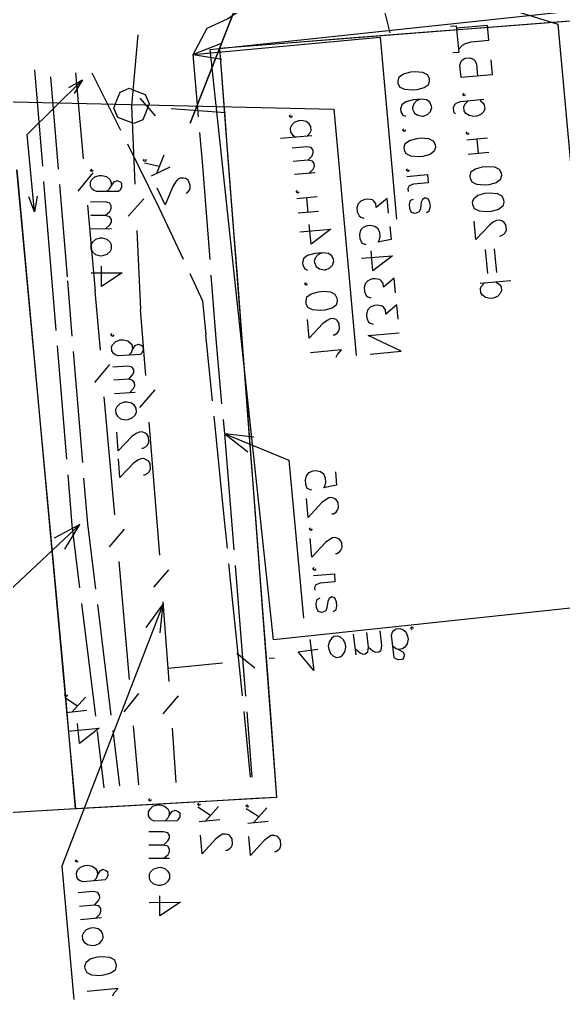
# Model space of a CAD drawing. Header units: metres. Extents: x 131 to 658, y 22 to 173.
# Drawn here: x 492.53 to 510.84, y 34.58 to 67.58 of the extents above; entities that cross this region are included whole.
import ezdxf

# ---------------------------------------------------------------- set-up
doc = ezdxf.new("R2010")
doc.units = ezdxf.units.M
for name, color, linetype in [('BOUNDARY', 7, 'Continuous'), ('BUILDING', 7, 'Continuous'), ('ELECTR_CABLE', 7, 'Continuous'), ('ELECTR_CABLE_COMM', 7, 'Continuous'), ('GAS', 7, 'Continuous'), ('OVERHEAD_POWER_LINE', 7, 'Continuous'), ('ROAD', 7, 'Continuous'), ('SIDEWALK_PATH', 7, 'Continuous'), ('WATER_PIPELINE', 7, 'Continuous')]:
    doc.layers.add(name, color=color, linetype=linetype)

msp = doc.modelspace()

# ---------------------------------------------------------------- linework, layer by layer
at = {"layer": 'BOUNDARY'}
msp.add_lwpolyline([(511.527, 67.565), (508.21, 67.309), (506.545, 67.176), (503.227, 66.921), (501.563, 66.788), (499.266, 66.61), (499.266, 66.61), (499.343, 65.589), (499.465, 63.936), (499.721, 60.607), (499.854, 58.953), (500.098, 55.624), (500.231, 53.971), (500.486, 50.642), (500.608, 48.989), (500.863, 45.659), (500.986, 44.006), (501.185, 41.387), (501.185, 41.387), (500.475, 41.354), (498.811, 41.254), (495.482, 41.054), (493.828, 40.966), (490.499, 40.766)], dxfattribs=at)
at = {"layer": 'BUILDING'}
msp.add_lwpolyline([(515.709, 48.254), (501.074, 46.691), (498.951, 66.577), (599.188, 77.278)], dxfattribs=at)
at = {"layer": 'ELECTR_CABLE'}
for points in [[(498.555, 64.302), (498.489, 65.101), (498.489, 65.101), (498.378, 66.41), (498.378, 66.41), (498.844, 67.298), (498.844, 67.298), (499.532, 67.609), (499.532, 67.609), (499.876, 67.842)], [(499.299, 66.766), (498.378, 66.41), (498.378, 66.41), (504.67, 66.987), (504.67, 66.987), (505.225, 60.862)], [(498.378, 66.41), (499.343, 66.244)], [(493.307, 62.649), (493.04, 65.889)], [(494.96, 65.789), (495.925, 63.858)], [(506.323, 65.523), (506.29, 65.378), (506.29, 65.378), (506.146, 65.279), (506.146, 65.279), (505.901, 65.212), (505.901, 65.212), (505.757, 65.201), (505.757, 65.201), (505.502, 65.223), (505.502, 65.223), (505.347, 65.29), (505.347, 65.29), (505.28, 65.423), (505.28, 65.423), (505.28, 65.512), (505.28, 65.512), (505.313, 65.656), (505.313, 65.656), (505.458, 65.756), (505.458, 65.756), (505.702, 65.822), (505.702, 65.822), (505.846, 65.833), (505.846, 65.833), (506.101, 65.811), (506.101, 65.811), (506.256, 65.734), (506.256, 65.734), (506.323, 65.611), (506.323, 65.611), (506.323, 65.523)], [(493.839, 62.549), (493.584, 65.656)], [(506.035, 64.901), (505.89, 64.846), (505.89, 64.846), (505.802, 64.746), (505.802, 64.746), (505.757, 64.613), (505.757, 64.613), (505.757, 64.568), (505.757, 64.568), (505.824, 64.435), (505.824, 64.435), (505.935, 64.358), (505.935, 64.358), (506.09, 64.324), (506.09, 64.324), (506.134, 64.324), (506.134, 64.324), (506.279, 64.391), (506.279, 64.391), (506.367, 64.491), (506.367, 64.491), (506.412, 64.624), (506.412, 64.624), (506.401, 64.668), (506.401, 64.668), (506.345, 64.801), (506.345, 64.801), (506.234, 64.879), (506.234, 64.879), (506.035, 64.901), (506.035, 64.901), (505.779, 64.879), (505.779, 64.879), (505.535, 64.813), (505.535, 64.813), (505.402, 64.713), (505.402, 64.713), (505.358, 64.579), (505.358, 64.579), (505.369, 64.48), (505.369, 64.48), (505.435, 64.358), (505.435, 64.358), (505.535, 64.324)], [(498.944, 59.497), (498.689, 62.793), (498.689, 62.793), (498.6, 63.78)], [(505.524, 63.869), (505.48, 63.814), (505.48, 63.814), (505.424, 63.858), (505.424, 63.858), (505.469, 63.903)], [(496.158, 63.392), (497.224, 61.228), (497.224, 61.228), (498.034, 59.508)], [(506.534, 63.281), (506.49, 63.148), (506.49, 63.148), (506.356, 63.037), (506.356, 63.037), (506.112, 62.97), (506.112, 62.97), (505.957, 62.959), (505.957, 62.959), (505.702, 62.982), (505.702, 62.982), (505.546, 63.059), (505.546, 63.059), (505.491, 63.181), (505.491, 63.181), (505.48, 63.281), (505.48, 63.281), (505.513, 63.414), (505.513, 63.414), (505.657, 63.514), (505.657, 63.514), (505.901, 63.581), (505.901, 63.581), (506.046, 63.603), (506.046, 63.603), (506.301, 63.581), (506.301, 63.581), (506.456, 63.503), (506.456, 63.503), (506.523, 63.37), (506.523, 63.37), (506.534, 63.281)], [(496.791, 62.871), (496.769, 62.804), (496.769, 62.804), (496.702, 62.826), (496.702, 62.826), (496.724, 62.893)], [(497.235, 62.638), (496.735, 62.749)], [(497.39, 63.015), (497.135, 62.393)], [(497.59, 62.615), (496.957, 62.305)], [(505.646, 62.527), (505.602, 62.471), (505.602, 62.471), (505.546, 62.515), (505.546, 62.515), (505.591, 62.56)], [(493.617, 58.887), (493.351, 62.127)], [(498.134, 61.739), (498.178, 61.761), (498.178, 61.761), (498.245, 61.839), (498.245, 61.839), (498.278, 61.905), (498.278, 61.905), (498.278, 62.005), (498.278, 62.005), (498.2, 62.171), (498.2, 62.171), (498.112, 62.227), (498.112, 62.227), (498.045, 62.238), (498.045, 62.238), (497.934, 62.238), (497.934, 62.238), (497.845, 62.194), (497.845, 62.194), (497.779, 62.105), (497.779, 62.105), (497.69, 61.961), (497.69, 61.961), (497.435, 61.339), (497.435, 61.339), (497.157, 61.905)], [(505.569, 62.294), (506.268, 62.36), (506.268, 62.36), (506.29, 62.083), (506.29, 62.083), (505.79, 62.038), (505.79, 62.038), (505.646, 61.983), (505.646, 61.983), (505.602, 61.894), (505.602, 61.894), (505.613, 61.794)], [(494.139, 58.92), (493.884, 62.027)], [(506.234, 61.084), (506.323, 61.139), (506.323, 61.139), (506.367, 61.284), (506.367, 61.284), (506.345, 61.417), (506.345, 61.417), (506.29, 61.55), (506.29, 61.55), (506.19, 61.583), (506.19, 61.583), (506.09, 61.528), (506.09, 61.528), (506.046, 61.428), (506.046, 61.428), (506.024, 61.206), (506.024, 61.206), (505.979, 61.106), (505.979, 61.106), (505.879, 61.062), (505.879, 61.062), (505.835, 61.051), (505.835, 61.051), (505.724, 61.084), (505.724, 61.084), (505.668, 61.217), (505.668, 61.217), (505.657, 61.35), (505.657, 61.35), (505.691, 61.495), (505.691, 61.495), (505.79, 61.539)], [(493.762, 57.111), (493.606, 59.02)], [(494.305, 56.923), (494.15, 58.787)], [(498.256, 59.031), (498.689, 58.11), (498.689, 58.11), (498.8, 56.967)], [(499.143, 56.834), (498.977, 58.976)], [(499.021, 54.748), (498.8, 56.967)], [(499.343, 54.637), (499.143, 56.834)], [(494.117, 52.773), (493.806, 56.59)], [(494.66, 52.662), (494.35, 56.401)], [(499.532, 49.776), (499.432, 50.72), (499.432, 50.72), (499.077, 54.226)], [(499.754, 49.721), (499.443, 53.627), (499.443, 53.627), (499.399, 54.115)], [(500.42, 53.516), (499.443, 53.627), (499.443, 53.627), (501.596, 52.739), (501.596, 52.739), (502.084, 47.424)], [(499.443, 53.627), (500.209, 53.028)], [(494.561, 48.445), (494.305, 50.553), (494.305, 50.553), (494.161, 52.251)], [(495.093, 48.4), (494.827, 50.598), (494.827, 50.598), (494.694, 52.14)], [(503.161, 52.351), (503.205, 51.907), (503.205, 51.907), (502.761, 51.818), (502.761, 51.818), (502.805, 51.863), (502.805, 51.863), (502.839, 52.007), (502.839, 52.007), (502.828, 52.14), (502.828, 52.14), (502.772, 52.273), (502.772, 52.273), (502.661, 52.351), (502.661, 52.351), (502.506, 52.384), (502.506, 52.384), (502.406, 52.373), (502.406, 52.373), (502.262, 52.318), (502.262, 52.318), (502.173, 52.218), (502.173, 52.218), (502.14, 52.073), (502.14, 52.073), (502.151, 51.94), (502.151, 51.94), (502.206, 51.807), (502.206, 51.807), (502.262, 51.774), (502.262, 51.774), (502.362, 51.741)], [(503.038, 50.942), (503.094, 50.942), (503.094, 50.942), (503.183, 50.997), (503.183, 50.997), (503.227, 51.053), (503.227, 51.053), (503.271, 51.141), (503.271, 51.141), (503.26, 51.319), (503.26, 51.319), (503.194, 51.408), (503.194, 51.408), (503.149, 51.441), (503.149, 51.441), (503.038, 51.485), (503.038, 51.485), (502.939, 51.474), (502.939, 51.474), (502.85, 51.419), (502.85, 51.419), (502.706, 51.319), (502.706, 51.319), (502.251, 50.819), (502.251, 50.819), (502.195, 51.452)], [(494.05, 49.743), (494.561, 50.575), (494.561, 50.575), (490.521, 46.791), (490.521, 46.791), (490.965, 41.898)], [(494.561, 50.575), (493.695, 50.12)], [(502.384, 50.431), (502.339, 50.376), (502.339, 50.376), (502.284, 50.42), (502.284, 50.42), (502.328, 50.464)], [(503.161, 49.599), (503.216, 49.599), (503.216, 49.599), (503.305, 49.654), (503.305, 49.654), (503.349, 49.71), (503.349, 49.71), (503.394, 49.799), (503.394, 49.799), (503.382, 49.976), (503.382, 49.976), (503.316, 50.065), (503.316, 50.065), (503.271, 50.098), (503.271, 50.098), (503.161, 50.143), (503.161, 50.143), (503.061, 50.131), (503.061, 50.131), (502.972, 50.076), (502.972, 50.076), (502.828, 49.976), (502.828, 49.976), (502.373, 49.477), (502.373, 49.477), (502.317, 50.109)], [(500.031, 44.805), (499.576, 49.255)], [(500.142, 44.794), (499.798, 49.199)], [(502.506, 49.088), (502.461, 49.033), (502.461, 49.033), (502.406, 49.077), (502.406, 49.077), (502.45, 49.133)], [(502.428, 48.855), (503.127, 48.922), (503.127, 48.922), (503.149, 48.645), (503.149, 48.645), (502.65, 48.6), (502.65, 48.6), (502.506, 48.545), (502.506, 48.545), (502.461, 48.456), (502.461, 48.456), (502.473, 48.367)], [(495.093, 44.128), (494.627, 47.923)], [(495.615, 44.161), (495.16, 47.879)], [(503.083, 47.646), (503.183, 47.701), (503.183, 47.701), (503.216, 47.846), (503.216, 47.846), (503.205, 47.979), (503.205, 47.979), (503.149, 48.112), (503.149, 48.112), (503.038, 48.145), (503.038, 48.145), (502.95, 48.09), (502.95, 48.09), (502.905, 47.99), (502.905, 47.99), (502.872, 47.768), (502.872, 47.768), (502.839, 47.668), (502.839, 47.668), (502.739, 47.624), (502.739, 47.624), (502.694, 47.613), (502.694, 47.613), (502.583, 47.646), (502.583, 47.646), (502.528, 47.779), (502.528, 47.779), (502.517, 47.912), (502.517, 47.912), (502.55, 48.056), (502.55, 48.056), (502.65, 48.112)], [(494.139, 44.838), (494.094, 44.783), (494.094, 44.783), (494.039, 44.827), (494.039, 44.827), (494.083, 44.872)], [(494.483, 44.461), (494.05, 44.738)], [(494.749, 44.761), (494.294, 44.261)], [(494.794, 44.317), (494.094, 44.239)], [(500.309, 42.064), (500.087, 44.283)], [(500.364, 42.064), (500.187, 44.272)], [(494.161, 43.618), (495.204, 43.718), (495.204, 43.718), (494.549, 43.207), (494.549, 43.207), (494.483, 43.873)], [(495.382, 41.709), (495.149, 43.607)], [(495.903, 41.776), (495.681, 43.64)], [(498.622, 41.154), (498.578, 41.11), (498.578, 41.11), (498.522, 41.143), (498.522, 41.143), (498.566, 41.199)], [(498.955, 40.777), (498.533, 41.054)], [(499.232, 41.077), (498.777, 40.577)], [(500.242, 41.099), (500.198, 41.054), (500.198, 41.054), (500.142, 41.099), (500.142, 41.099), (500.198, 41.143)], [(500.586, 40.733), (500.153, 40.999)], [(500.852, 41.032), (500.409, 40.533)], [(499.277, 40.633), (498.578, 40.566)], [(500.897, 40.577), (500.209, 40.511)], [(499.465, 39.612), (499.521, 39.612), (499.521, 39.612), (499.61, 39.667), (499.61, 39.667), (499.665, 39.723), (499.665, 39.723), (499.698, 39.811), (499.698, 39.811), (499.687, 39.989), (499.687, 39.989), (499.621, 40.078), (499.621, 40.078), (499.576, 40.122), (499.576, 40.122), (499.465, 40.155), (499.465, 40.155), (499.365, 40.144), (499.365, 40.144), (499.277, 40.089), (499.277, 40.089), (499.132, 39.989), (499.132, 39.989), (498.677, 39.49), (498.677, 39.49), (498.622, 40.111)], [(501.108, 39.567), (501.152, 39.567), (501.152, 39.567), (501.252, 39.623), (501.252, 39.623), (501.296, 39.667), (501.296, 39.667), (501.33, 39.767), (501.33, 39.767), (501.318, 39.945), (501.318, 39.945), (501.252, 40.033), (501.252, 40.033), (501.208, 40.067), (501.208, 40.067), (501.097, 40.1), (501.097, 40.1), (500.997, 40.1), (500.997, 40.1), (500.908, 40.045), (500.908, 40.045), (500.764, 39.934), (500.764, 39.934), (500.309, 39.434), (500.309, 39.434), (500.253, 40.067)]]:
    msp.add_lwpolyline(points, dxfattribs=at)
at = {"layer": 'ELECTR_CABLE_COMM'}
for points in [[(497.446, 71.815), (496.469, 71.837), (496.469, 71.837), (510.651, 67.431), (510.651, 67.431), (511.827, 54.515)], [(505.003, 67.132), (504.559, 68.94)], [(496.514, 67.065), (496.292, 64.679)], [(494.416, 65.789), (494.671, 62.893)], [(496.49, 65.165), (496.761, 65.058), (496.894, 64.752), (496.788, 64.481), (496.788, 64.481), (496.682, 64.21), (496.376, 64.077), (496.105, 64.183), (496.105, 64.183), (495.834, 64.289), (495.7, 64.595), (495.806, 64.866), (495.806, 64.866), (495.913, 65.137), (496.219, 65.271), (496.49, 65.165)], [(496.292, 64.679), (496.414, 62.038)], [(497.102, 64.335), (496.591, 64.935)], [(499.465, 64.446), (497.634, 64.579)], [(494.993, 62.416), (494.494, 61.805)], [(495.004, 62.504), (494.96, 62.46), (494.96, 62.46), (494.905, 62.504), (494.905, 62.504), (494.96, 62.549)], [(495.459, 61.794), (495.559, 61.883), (495.559, 61.883), (495.615, 61.972), (495.615, 61.972), (495.715, 62.116), (495.715, 62.116), (495.814, 62.16), (495.814, 62.16), (495.914, 62.116), (495.914, 62.116), (495.959, 62.072), (495.959, 62.072), (495.959, 61.938), (495.959, 61.938), (495.914, 61.839), (495.914, 61.839), (495.859, 61.794), (495.859, 61.794), (495.115, 61.794), (495.115, 61.794), (495.016, 61.839), (495.016, 61.839), (494.96, 61.883), (494.96, 61.883), (494.916, 61.972), (494.916, 61.972), (494.916, 62.105), (494.916, 62.105), (494.96, 62.194), (494.96, 62.194), (495.06, 62.282), (495.06, 62.282), (495.204, 62.327), (495.204, 62.327), (495.304, 62.327), (495.304, 62.327), (495.459, 62.294), (495.459, 62.294), (495.559, 62.205), (495.559, 62.205), (495.615, 62.105), (495.615, 62.105), (495.615, 61.972)], [(495.415, 60.984), (495.57, 61.117), (495.57, 61.117), (495.615, 61.206), (495.615, 61.206), (495.615, 61.306), (495.615, 61.306), (495.57, 61.395), (495.57, 61.395), (495.415, 61.439), (495.415, 61.439), (494.916, 61.428)], [(496.713, 61.55), (496.181, 60.962)], [(494.816, 61.328), (495.071, 58.432)], [(495.426, 60.54), (495.57, 60.673), (495.57, 60.673), (495.626, 60.762), (495.626, 60.762), (495.626, 60.851), (495.626, 60.851), (495.57, 60.94), (495.57, 60.94), (495.415, 60.984), (495.415, 60.984), (494.927, 60.984)], [(495.626, 60.54), (494.927, 60.529)], [(496.48, 60.474), (496.602, 57.833)], [(495.626, 59.863), (495.626, 59.997), (495.626, 59.997), (495.581, 60.085), (495.581, 60.085), (495.482, 60.174), (495.482, 60.174), (495.326, 60.218), (495.326, 60.218), (495.226, 60.218), (495.226, 60.218), (495.082, 60.174), (495.082, 60.174), (494.982, 60.085), (494.982, 60.085), (494.927, 59.997), (494.927, 59.997), (494.927, 59.852), (494.927, 59.852), (494.982, 59.763), (494.982, 59.763), (495.082, 59.675), (495.082, 59.675), (495.237, 59.63), (495.237, 59.63), (495.337, 59.641), (495.337, 59.641), (495.482, 59.686), (495.482, 59.686), (495.581, 59.775), (495.581, 59.775), (495.626, 59.863)], [(494.938, 59.053), (495.981, 59.053), (495.981, 59.053), (495.293, 58.598), (495.293, 58.598), (495.282, 59.275)], [(495.249, 56.446), (495.071, 58.432)], [(496.78, 55.591), (496.602, 57.833)], [(495.704, 56.967), (495.659, 56.912), (495.659, 56.912), (495.604, 56.956), (495.604, 56.956), (495.648, 57.011)], [(496.203, 56.279), (496.292, 56.368), (496.292, 56.368), (496.336, 56.468), (496.336, 56.468), (496.425, 56.601), (496.425, 56.601), (496.525, 56.656), (496.525, 56.656), (496.625, 56.612), (496.625, 56.612), (496.68, 56.579), (496.68, 56.579), (496.691, 56.446), (496.691, 56.446), (496.647, 56.346), (496.647, 56.346), (496.602, 56.301), (496.602, 56.301), (495.848, 56.257), (495.848, 56.257), (495.748, 56.29), (495.748, 56.29), (495.692, 56.335), (495.692, 56.335), (495.637, 56.423), (495.637, 56.423), (495.626, 56.557), (495.626, 56.557), (495.67, 56.645), (495.67, 56.645), (495.77, 56.745), (495.77, 56.745), (495.914, 56.801), (495.914, 56.801), (496.014, 56.801), (496.014, 56.801), (496.17, 56.767), (496.17, 56.767), (496.269, 56.69), (496.269, 56.69), (496.325, 56.601), (496.325, 56.601), (496.336, 56.468)], [(495.06, 55.358), (495.57, 55.968)], [(496.203, 55.469), (496.336, 55.613), (496.336, 55.613), (496.38, 55.702), (496.38, 55.702), (496.38, 55.791), (496.38, 55.791), (496.325, 55.88), (496.325, 55.88), (496.17, 55.913), (496.17, 55.913), (495.67, 55.88)], [(496.225, 55.014), (496.369, 55.158), (496.369, 55.158), (496.414, 55.247), (496.414, 55.247), (496.403, 55.347), (496.403, 55.347), (496.347, 55.425), (496.347, 55.425), (496.203, 55.469), (496.203, 55.469), (495.704, 55.436)], [(496.58, 54.515), (497.091, 55.114)], [(495.737, 50.908), (495.382, 54.881)], [(496.425, 55.025), (495.726, 54.981)], [(496.469, 54.359), (496.458, 54.493), (496.458, 54.493), (496.403, 54.581), (496.403, 54.581), (496.303, 54.659), (496.303, 54.659), (496.147, 54.692), (496.147, 54.692), (496.047, 54.692), (496.047, 54.692), (495.903, 54.637), (495.903, 54.637), (495.803, 54.537), (495.803, 54.537), (495.759, 54.448), (495.759, 54.448), (495.77, 54.315), (495.77, 54.315), (495.826, 54.226), (495.826, 54.226), (495.925, 54.137), (495.925, 54.137), (496.081, 54.104), (496.081, 54.104), (496.181, 54.115), (496.181, 54.115), (496.325, 54.171), (496.325, 54.171), (496.425, 54.259), (496.425, 54.259), (496.469, 54.359)], [(497.246, 49.543), (496.891, 54.026)], [(496.647, 53.15), (496.691, 53.15), (496.691, 53.15), (496.791, 53.205), (496.791, 53.205), (496.835, 53.25), (496.835, 53.25), (496.88, 53.35), (496.88, 53.35), (496.869, 53.527), (496.869, 53.527), (496.813, 53.616), (496.813, 53.616), (496.758, 53.649), (496.758, 53.649), (496.658, 53.694), (496.658, 53.694), (496.558, 53.682), (496.558, 53.682), (496.458, 53.638), (496.458, 53.638), (496.314, 53.538), (496.314, 53.538), (495.848, 53.061), (495.848, 53.061), (495.803, 53.682)], [(496.702, 52.251), (496.747, 52.251), (496.747, 52.251), (496.846, 52.306), (496.846, 52.306), (496.891, 52.351), (496.891, 52.351), (496.935, 52.451), (496.935, 52.451), (496.924, 52.628), (496.924, 52.628), (496.869, 52.717), (496.869, 52.717), (496.813, 52.75), (496.813, 52.75), (496.713, 52.795), (496.713, 52.795), (496.613, 52.784), (496.613, 52.784), (496.514, 52.739), (496.514, 52.739), (496.369, 52.639), (496.369, 52.639), (495.903, 52.162), (495.903, 52.162), (495.859, 52.784)], [(495.559, 49.821), (496.059, 50.42)], [(496.225, 45.36), (495.881, 49.333)], [(497.046, 48.467), (497.557, 49.055)], [(497.268, 46.925), (497.368, 47.901), (497.368, 47.901), (493.95, 39.068), (493.95, 39.068), (494.361, 34.585)], [(497.368, 47.901), (496.78, 47.113)], [(497.534, 45.737), (497.368, 47.979)], [(503.86, 46.192), (503.771, 46.88)], [(503.837, 46.392), (503.993, 46.259), (503.993, 46.259), (504.082, 46.214), (504.082, 46.214), (504.17, 46.225), (504.17, 46.225), (504.259, 46.292), (504.259, 46.292), (504.281, 46.447), (504.281, 46.447), (504.226, 46.936)], [(504.281, 46.447), (504.437, 46.314), (504.437, 46.314), (504.525, 46.281), (504.525, 46.281), (504.625, 46.292), (504.625, 46.292), (504.703, 46.347), (504.703, 46.347), (504.725, 46.503), (504.725, 46.503), (504.67, 47.002)], [(505.091, 46.492), (505.191, 46.414), (505.191, 46.414), (505.291, 46.37), (505.291, 46.37), (505.435, 46.292), (505.435, 46.292), (505.491, 46.192), (505.491, 46.192), (505.458, 46.092), (505.458, 46.092), (505.424, 46.037), (505.424, 46.037), (505.291, 46.015), (505.291, 46.015), (505.191, 46.059), (505.191, 46.059), (505.147, 46.103), (505.147, 46.103), (505.047, 46.847), (505.047, 46.847), (505.08, 46.947), (505.08, 46.947), (505.114, 47.002), (505.114, 47.002), (505.202, 47.069), (505.202, 47.069), (505.335, 47.08), (505.335, 47.08), (505.435, 47.047), (505.435, 47.047), (505.535, 46.958), (505.535, 46.958), (505.591, 46.814), (505.591, 46.814), (505.613, 46.714), (505.613, 46.714), (505.58, 46.558), (505.58, 46.558), (505.502, 46.447), (505.502, 46.447), (505.424, 46.392), (505.424, 46.392), (505.291, 46.37)], [(505.746, 47.035), (505.702, 47.08), (505.702, 47.08), (505.735, 47.135), (505.735, 47.135), (505.79, 47.091)], [(502.306, 46.703), (502.439, 45.659), (502.439, 45.659), (501.907, 46.292), (501.907, 46.292), (502.572, 46.381)], [(503.194, 46.103), (503.327, 46.126), (503.327, 46.126), (503.405, 46.181), (503.405, 46.181), (503.482, 46.292), (503.482, 46.292), (503.516, 46.447), (503.516, 46.447), (503.505, 46.547), (503.505, 46.547), (503.438, 46.691), (503.438, 46.691), (503.338, 46.78), (503.338, 46.78), (503.238, 46.814), (503.238, 46.814), (503.105, 46.802), (503.105, 46.802), (503.027, 46.736), (503.027, 46.736), (502.95, 46.625), (502.95, 46.625), (502.916, 46.481), (502.916, 46.481), (502.939, 46.381), (502.939, 46.381), (502.994, 46.237), (502.994, 46.237), (503.094, 46.148), (503.094, 46.148), (503.194, 46.103)], [(499.843, 46.248), (500.453, 45.748)], [(497.534, 45.737), (499.365, 45.915)], [(500.93, 46.081), (501.108, 46.092)], [(497.568, 45.293), (497.534, 45.737)], [(496.047, 44.272), (496.547, 44.883)], [(497.368, 44.206), (497.878, 44.805)], [(496.547, 41.809), (496.369, 43.795)], [(497.801, 41.887), (497.679, 43.718)], [(496.969, 41.31), (496.913, 41.265), (496.913, 41.265), (496.869, 41.31), (496.869, 41.31), (496.913, 41.354)], [(497.424, 40.588), (497.523, 40.688), (497.523, 40.688), (497.568, 40.777), (497.568, 40.777), (497.668, 40.91), (497.668, 40.91), (497.767, 40.954), (497.767, 40.954), (497.867, 40.91), (497.867, 40.91), (497.923, 40.866), (497.923, 40.866), (497.923, 40.733), (497.923, 40.733), (497.867, 40.644), (497.867, 40.644), (497.823, 40.599), (497.823, 40.599), (497.068, 40.588), (497.068, 40.588), (496.969, 40.633), (496.969, 40.633), (496.924, 40.677), (496.924, 40.677), (496.869, 40.766), (496.869, 40.766), (496.869, 40.899), (496.869, 40.899), (496.924, 40.988), (496.924, 40.988), (497.013, 41.088), (497.013, 41.088), (497.168, 41.132), (497.168, 41.132), (497.268, 41.132), (497.268, 41.132), (497.412, 41.088), (497.412, 41.088), (497.523, 40.999), (497.523, 40.999), (497.568, 40.91), (497.568, 40.91), (497.568, 40.777)], [(497.379, 39.778), (497.523, 39.922), (497.523, 39.922), (497.579, 40.011), (497.579, 40.011), (497.579, 40.1), (497.579, 40.1), (497.523, 40.189), (497.523, 40.189), (497.379, 40.233), (497.379, 40.233), (496.88, 40.233)], [(497.379, 39.334), (497.534, 39.467), (497.534, 39.467), (497.579, 39.556), (497.579, 39.556), (497.579, 39.645), (497.579, 39.645), (497.523, 39.745), (497.523, 39.745), (497.379, 39.778), (497.379, 39.778), (496.88, 39.778)], [(494.505, 39.246), (494.461, 39.201), (494.461, 39.201), (494.405, 39.246), (494.405, 39.246), (494.45, 39.29)], [(497.579, 39.334), (496.88, 39.334)], [(495.016, 38.569), (495.115, 38.669), (495.115, 38.669), (495.149, 38.768), (495.149, 38.768), (495.237, 38.913), (495.237, 38.913), (495.337, 38.968), (495.337, 38.968), (495.437, 38.924), (495.437, 38.924), (495.493, 38.89), (495.493, 38.89), (495.504, 38.757), (495.504, 38.757), (495.459, 38.657), (495.459, 38.657), (495.415, 38.613), (495.415, 38.613), (494.671, 38.546), (494.671, 38.546), (494.572, 38.58), (494.572, 38.58), (494.516, 38.613), (494.516, 38.613), (494.461, 38.702), (494.461, 38.702), (494.45, 38.835), (494.45, 38.835), (494.483, 38.935), (494.483, 38.935), (494.583, 39.035), (494.583, 39.035), (494.727, 39.09), (494.727, 39.09), (494.827, 39.101), (494.827, 39.101), (494.971, 39.068), (494.971, 39.068), (495.082, 38.99), (495.082, 38.99), (495.138, 38.902), (495.138, 38.902), (495.149, 38.768)], [(497.59, 38.657), (497.59, 38.802), (497.59, 38.802), (497.534, 38.89), (497.534, 38.89), (497.435, 38.979), (497.435, 38.979), (497.29, 39.024), (497.29, 39.024), (497.19, 39.013), (497.19, 39.013), (497.035, 38.968), (497.035, 38.968), (496.935, 38.879), (496.935, 38.879), (496.891, 38.791), (496.891, 38.791), (496.891, 38.657), (496.891, 38.657), (496.935, 38.569), (496.935, 38.569), (497.035, 38.48), (497.035, 38.48), (497.19, 38.436), (497.19, 38.436), (497.29, 38.436), (497.29, 38.436), (497.435, 38.48), (497.435, 38.48), (497.534, 38.569), (497.534, 38.569), (497.59, 38.657)], [(495.049, 37.759), (495.182, 37.914), (495.182, 37.914), (495.226, 38.003), (495.226, 38.003), (495.215, 38.092), (495.215, 38.092), (495.16, 38.18), (495.16, 38.18), (495.004, 38.214), (495.004, 38.214), (494.505, 38.169)], [(496.891, 37.847), (497.945, 37.858), (497.945, 37.858), (497.246, 37.403), (497.246, 37.403), (497.246, 38.069)], [(495.082, 37.315), (495.226, 37.459), (495.226, 37.459), (495.26, 37.559), (495.26, 37.559), (495.26, 37.648), (495.26, 37.648), (495.193, 37.736), (495.193, 37.736), (495.049, 37.759), (495.049, 37.759), (494.549, 37.714)], [(495.282, 37.337), (494.583, 37.27)], [(495.348, 36.66), (495.337, 36.793), (495.337, 36.793), (495.271, 36.882), (495.271, 36.882), (495.171, 36.96), (495.171, 36.96), (495.016, 36.993), (495.016, 36.993), (494.916, 36.982), (494.916, 36.982), (494.771, 36.926), (494.771, 36.926), (494.683, 36.826), (494.683, 36.826), (494.638, 36.738), (494.638, 36.738), (494.649, 36.605), (494.649, 36.605), (494.705, 36.516), (494.705, 36.516), (494.816, 36.438), (494.816, 36.438), (494.971, 36.405), (494.971, 36.405), (495.071, 36.416), (495.071, 36.416), (495.215, 36.471), (495.215, 36.471), (495.304, 36.571), (495.304, 36.571), (495.348, 36.66)], [(495.781, 35.706), (495.748, 35.573), (495.748, 35.573), (495.604, 35.473), (495.604, 35.473), (495.359, 35.406), (495.359, 35.406), (495.215, 35.384), (495.215, 35.384), (494.96, 35.406), (494.96, 35.406), (494.805, 35.484), (494.805, 35.484), (494.738, 35.617), (494.738, 35.617), (494.727, 35.706), (494.727, 35.706), (494.771, 35.839), (494.771, 35.839), (494.905, 35.95), (494.905, 35.95), (495.149, 36.016), (495.149, 36.016), (495.304, 36.028), (495.304, 36.028), (495.559, 36.005), (495.559, 36.005), (495.715, 35.928), (495.715, 35.928), (495.77, 35.794), (495.77, 35.794), (495.781, 35.706)], [(495.67, 34.707), (495.715, 34.807), (495.715, 34.807), (495.848, 34.951), (495.848, 34.951), (494.805, 34.851)]]:
    msp.add_lwpolyline(points, dxfattribs=at)
at = {"layer": 'GAS'}
for points in [[(507.033, 67.365), (507.233, 67.376), (507.233, 67.376), (507.322, 66.477), (507.322, 66.477), (507.122, 66.466)], [(507.311, 66.577), (507.444, 66.721), (507.444, 66.721), (507.544, 66.777), (507.544, 66.777), (507.732, 66.832), (507.732, 66.832), (508.332, 66.888), (508.332, 66.888), (508.287, 67.387), (508.287, 67.387), (507.244, 67.287)], [(508.398, 66.222), (508.443, 65.722), (508.443, 65.722), (507.399, 65.634), (507.399, 65.634), (507.355, 66.033), (507.355, 66.033), (507.399, 66.177), (507.399, 66.177), (507.444, 66.222), (507.444, 66.222), (507.533, 66.277), (507.533, 66.277), (507.688, 66.288), (507.688, 66.288), (507.788, 66.255), (507.788, 66.255), (507.843, 66.211), (507.843, 66.211), (507.91, 66.089), (507.91, 66.089), (507.943, 65.678)], [(507.544, 65.057), (507.499, 65.012), (507.499, 65.012), (507.444, 65.046), (507.444, 65.046), (507.499, 65.101)], [(508.165, 64.89), (507.366, 64.813), (507.366, 64.813), (507.222, 64.757), (507.222, 64.757), (507.178, 64.713), (507.178, 64.713), (507.133, 64.613), (507.133, 64.613), (507.144, 64.48), (507.144, 64.48), (507.211, 64.402)], [(508.021, 64.879), (508.065, 64.835), (508.065, 64.835), (508.121, 64.79), (508.121, 64.79), (508.176, 64.713), (508.176, 64.713), (508.198, 64.579), (508.198, 64.579), (508.154, 64.48), (508.154, 64.48), (508.065, 64.38), (508.065, 64.38), (507.921, 64.324), (507.921, 64.324), (507.821, 64.313), (507.821, 64.313), (507.666, 64.346), (507.666, 64.346), (507.555, 64.424), (507.555, 64.424), (507.499, 64.513), (507.499, 64.513), (507.488, 64.646), (507.488, 64.646), (507.533, 64.746), (507.533, 64.746), (507.621, 64.835)], [(507.666, 63.758), (507.621, 63.714), (507.621, 63.714), (507.566, 63.747), (507.566, 63.747), (507.61, 63.803)], [(508.287, 63.592), (507.588, 63.525)], [(507.977, 63.07), (507.932, 63.559)], [(508.332, 63.104), (507.633, 63.037)], [(508.753, 62.327), (508.709, 62.183), (508.709, 62.183), (508.576, 62.083), (508.576, 62.083), (508.332, 62.016), (508.332, 62.016), (508.176, 62.005), (508.176, 62.005), (507.921, 62.027), (507.921, 62.027), (507.766, 62.105), (507.766, 62.105), (507.71, 62.227), (507.71, 62.227), (507.699, 62.316), (507.699, 62.316), (507.732, 62.46), (507.732, 62.46), (507.877, 62.56), (507.877, 62.56), (508.121, 62.626), (508.121, 62.626), (508.265, 62.638), (508.265, 62.638), (508.52, 62.626), (508.52, 62.626), (508.676, 62.549), (508.676, 62.549), (508.742, 62.416), (508.742, 62.416), (508.753, 62.327)], [(508.831, 61.428), (508.798, 61.295), (508.798, 61.295), (508.653, 61.184), (508.653, 61.184), (508.409, 61.117), (508.409, 61.117), (508.254, 61.106), (508.254, 61.106), (508.01, 61.128), (508.01, 61.128), (507.843, 61.206), (507.843, 61.206), (507.788, 61.339), (507.788, 61.339), (507.777, 61.428), (507.777, 61.428), (507.821, 61.561), (507.821, 61.561), (507.954, 61.672), (507.954, 61.672), (508.198, 61.739), (508.198, 61.739), (508.354, 61.75), (508.354, 61.75), (508.609, 61.728), (508.609, 61.728), (508.764, 61.65), (508.764, 61.65), (508.82, 61.517), (508.82, 61.517), (508.831, 61.428)], [(508.687, 60.285), (508.731, 60.296), (508.731, 60.296), (508.831, 60.352), (508.831, 60.352), (508.875, 60.396), (508.875, 60.396), (508.92, 60.496), (508.92, 60.496), (508.898, 60.673), (508.898, 60.673), (508.842, 60.751), (508.842, 60.751), (508.787, 60.795), (508.787, 60.795), (508.687, 60.829), (508.687, 60.829), (508.587, 60.818), (508.587, 60.818), (508.487, 60.773), (508.487, 60.773), (508.354, 60.662), (508.354, 60.662), (507.888, 60.174), (507.888, 60.174), (507.832, 60.795)], [(508.298, 59.031), (508.221, 59.841)], [(508.598, 59.064), (508.52, 59.863)], [(509.075, 58.787), (508.032, 58.698)], [(508.576, 58.743), (508.687, 58.665), (508.687, 58.665), (508.742, 58.576), (508.742, 58.576), (508.753, 58.443), (508.753, 58.443), (508.709, 58.354), (508.709, 58.354), (508.62, 58.254), (508.62, 58.254), (508.476, 58.199), (508.476, 58.199), (508.376, 58.188), (508.376, 58.188), (508.221, 58.221), (508.221, 58.221), (508.11, 58.299), (508.11, 58.299), (508.054, 58.376), (508.054, 58.376), (508.043, 58.521), (508.043, 58.521), (508.087, 58.609), (508.087, 58.609), (508.176, 58.709)]]:
    msp.add_lwpolyline(points, dxfattribs=at)
at = {"layer": 'OVERHEAD_POWER_LINE'}
for points in [[(494.649, 65.556), (492.785, 63.714)], [(494.183, 65.29), (494.649, 65.556), (494.649, 65.556), (494.372, 65.09)], [(493.029, 61.106), (492.785, 63.714)], [(493.118, 61.639), (493.029, 61.106), (493.029, 61.106), (492.841, 61.617)]]:
    msp.add_lwpolyline(points, dxfattribs=at)
at = {"layer": 'ROAD'}
msp.add_lwpolyline([(492.441, 62.525), (492.629, 60.452), (494.416, 41), (494.416, 40.999), (494.415, 40.999), (494.414, 40.999), (484.785, 40.433)], dxfattribs=at)
at = {"layer": 'SIDEWALK_PATH'}
for points in [[(512.227, 67.62), (510.041, 67.454), (499.266, 66.61), (501.829, 73.168), (512.659, 74.112)], [(501.829, 73.168), (498.278, 64.093), (498.278, 64.093), (499.266, 66.61), (499.454, 64.147), (499.521, 63.181), (499.743, 60.296), (500.109, 55.513), (501.185, 41.387), (494.416, 40.999), (494.006, 45.659), (493.75, 48.445), (492.441, 62.527)]]:
    msp.add_lwpolyline(points, dxfattribs=at)
at = {"layer": 'WATER_PIPELINE'}
for points in [[(486.416, 65.201), (485.472, 64.968), (485.472, 64.968), (503.105, 64.568), (503.105, 64.568), (503.86, 56.268)], [(501.707, 64.335), (501.662, 64.28), (501.662, 64.28), (501.607, 64.324), (501.607, 64.324), (501.651, 64.369)], [(502.217, 63.658), (502.306, 63.758), (502.306, 63.758), (502.35, 63.847), (502.35, 63.847), (502.339, 63.98), (502.339, 63.98), (502.284, 64.069), (502.284, 64.069), (502.173, 64.147), (502.173, 64.147), (502.018, 64.18), (502.018, 64.18), (501.918, 64.169), (501.918, 64.169), (501.773, 64.113), (501.773, 64.113), (501.685, 64.014), (501.685, 64.014), (501.64, 63.925), (501.64, 63.925), (501.651, 63.792), (501.651, 63.792), (501.718, 63.703), (501.718, 63.703), (501.818, 63.625)], [(502.373, 63.67), (501.318, 63.581)], [(502.239, 62.848), (502.384, 62.993), (502.384, 62.993), (502.417, 63.092), (502.417, 63.092), (502.417, 63.181), (502.417, 63.181), (502.35, 63.27), (502.35, 63.27), (502.206, 63.292), (502.206, 63.292), (501.707, 63.248)], [(502.284, 62.405), (502.417, 62.549), (502.417, 62.549), (502.461, 62.638), (502.461, 62.638), (502.45, 62.737), (502.45, 62.737), (502.395, 62.815), (502.395, 62.815), (502.239, 62.848), (502.239, 62.848), (501.74, 62.804)], [(502.484, 62.416), (501.785, 62.36)], [(501.94, 61.783), (501.896, 61.739), (501.896, 61.739), (501.84, 61.772), (501.84, 61.772), (501.884, 61.827)], [(502.55, 61.617), (501.862, 61.55)], [(502.251, 61.084), (502.206, 61.583)], [(504.947, 61.062), (504.903, 61.561), (504.903, 61.561), (504.537, 61.25), (504.537, 61.25), (504.525, 61.384), (504.525, 61.384), (504.459, 61.472), (504.459, 61.472), (504.414, 61.517), (504.414, 61.517), (504.259, 61.539), (504.259, 61.539), (504.159, 61.528), (504.159, 61.528), (504.015, 61.472), (504.015, 61.472), (503.926, 61.373), (503.926, 61.373), (503.882, 61.239), (503.882, 61.239), (503.893, 61.106), (503.893, 61.106), (503.959, 60.973), (503.959, 60.973), (504.015, 60.929), (504.015, 60.929), (504.115, 60.895)], [(502.595, 61.117), (501.907, 61.062)], [(501.962, 60.429), (503.005, 60.529), (503.005, 60.529), (502.35, 60.019), (502.35, 60.019), (502.284, 60.684)], [(504.991, 60.618), (505.036, 60.174), (505.036, 60.174), (504.592, 60.085), (504.592, 60.085), (504.636, 60.13), (504.636, 60.13), (504.67, 60.274), (504.67, 60.274), (504.659, 60.407), (504.659, 60.407), (504.603, 60.54), (504.603, 60.54), (504.492, 60.618), (504.492, 60.618), (504.337, 60.651), (504.337, 60.651), (504.237, 60.64), (504.237, 60.64), (504.093, 60.585), (504.093, 60.585), (504.004, 60.485), (504.004, 60.485), (503.971, 60.341), (503.971, 60.341), (503.982, 60.207), (503.982, 60.207), (504.037, 60.074), (504.037, 60.074), (504.093, 60.041), (504.093, 60.041), (504.193, 60.008)], [(502.728, 59.73), (502.583, 59.675), (502.583, 59.675), (502.495, 59.575), (502.495, 59.575), (502.45, 59.442), (502.45, 59.442), (502.461, 59.397), (502.461, 59.397), (502.517, 59.264), (502.517, 59.264), (502.628, 59.186), (502.628, 59.186), (502.783, 59.153), (502.783, 59.153), (502.828, 59.153), (502.828, 59.153), (502.972, 59.22), (502.972, 59.22), (503.061, 59.309), (503.061, 59.309), (503.105, 59.453), (503.105, 59.453), (503.094, 59.497), (503.094, 59.497), (503.038, 59.63), (503.038, 59.63), (502.927, 59.708), (502.927, 59.708), (502.728, 59.73), (502.728, 59.73), (502.473, 59.708), (502.473, 59.708), (502.228, 59.641), (502.228, 59.641), (502.095, 59.542), (502.095, 59.542), (502.051, 59.397), (502.051, 59.397), (502.062, 59.309), (502.062, 59.309), (502.129, 59.186), (502.129, 59.186), (502.228, 59.142)], [(504.037, 59.542), (505.08, 59.63), (505.08, 59.63), (504.426, 59.12), (504.426, 59.12), (504.37, 59.797)], [(505.191, 58.376), (505.147, 58.876), (505.147, 58.876), (504.781, 58.565), (504.781, 58.565), (504.77, 58.698), (504.77, 58.698), (504.703, 58.787), (504.703, 58.787), (504.659, 58.831), (504.659, 58.831), (504.503, 58.854), (504.503, 58.854), (504.403, 58.854), (504.403, 58.854), (504.259, 58.787), (504.259, 58.787), (504.17, 58.687), (504.17, 58.687), (504.126, 58.554), (504.126, 58.554), (504.137, 58.421), (504.137, 58.421), (504.204, 58.288), (504.204, 58.288), (504.259, 58.243), (504.259, 58.243), (504.359, 58.21)], [(502.217, 58.698), (502.173, 58.643), (502.173, 58.643), (502.117, 58.687), (502.117, 58.687), (502.162, 58.731)], [(503.227, 58.11), (503.183, 57.966), (503.183, 57.966), (503.05, 57.866), (503.05, 57.866), (502.805, 57.799), (502.805, 57.799), (502.65, 57.788), (502.65, 57.788), (502.395, 57.81), (502.395, 57.81), (502.239, 57.888), (502.239, 57.888), (502.184, 58.01), (502.184, 58.01), (502.173, 58.099), (502.173, 58.099), (502.206, 58.243), (502.206, 58.243), (502.35, 58.343), (502.35, 58.343), (502.595, 58.41), (502.595, 58.41), (502.75, 58.432), (502.75, 58.432), (502.994, 58.41), (502.994, 58.41), (503.149, 58.332), (503.149, 58.332), (503.216, 58.199), (503.216, 58.199), (503.227, 58.11)], [(505.28, 57.489), (505.236, 57.977), (505.236, 57.977), (504.858, 57.666), (504.858, 57.666), (504.847, 57.81), (504.847, 57.81), (504.792, 57.888), (504.792, 57.888), (504.736, 57.932), (504.736, 57.932), (504.581, 57.966), (504.581, 57.966), (504.481, 57.955), (504.481, 57.955), (504.337, 57.899), (504.337, 57.899), (504.248, 57.799), (504.248, 57.799), (504.215, 57.655), (504.215, 57.655), (504.226, 57.522), (504.226, 57.522), (504.281, 57.389), (504.281, 57.389), (504.337, 57.355), (504.337, 57.355), (504.437, 57.322)], [(503.083, 56.967), (503.127, 56.967), (503.127, 56.967), (503.227, 57.023), (503.227, 57.023), (503.271, 57.078), (503.271, 57.078), (503.305, 57.167), (503.305, 57.167), (503.294, 57.344), (503.294, 57.344), (503.238, 57.433), (503.238, 57.433), (503.183, 57.478), (503.183, 57.478), (503.083, 57.511), (503.083, 57.511), (502.983, 57.5), (502.983, 57.5), (502.883, 57.444), (502.883, 57.444), (502.739, 57.344), (502.739, 57.344), (502.284, 56.856), (502.284, 56.856), (502.228, 57.478)], [(504.337, 56.312), (505.38, 56.412), (505.38, 56.412), (504.27, 56.945), (504.27, 56.945), (505.313, 57.034)], [(503.194, 56.213), (503.238, 56.301), (503.238, 56.301), (503.371, 56.457), (503.371, 56.457), (502.328, 56.357)]]:
    msp.add_lwpolyline(points, dxfattribs=at)

doc.saveas('drawing.dxf')
